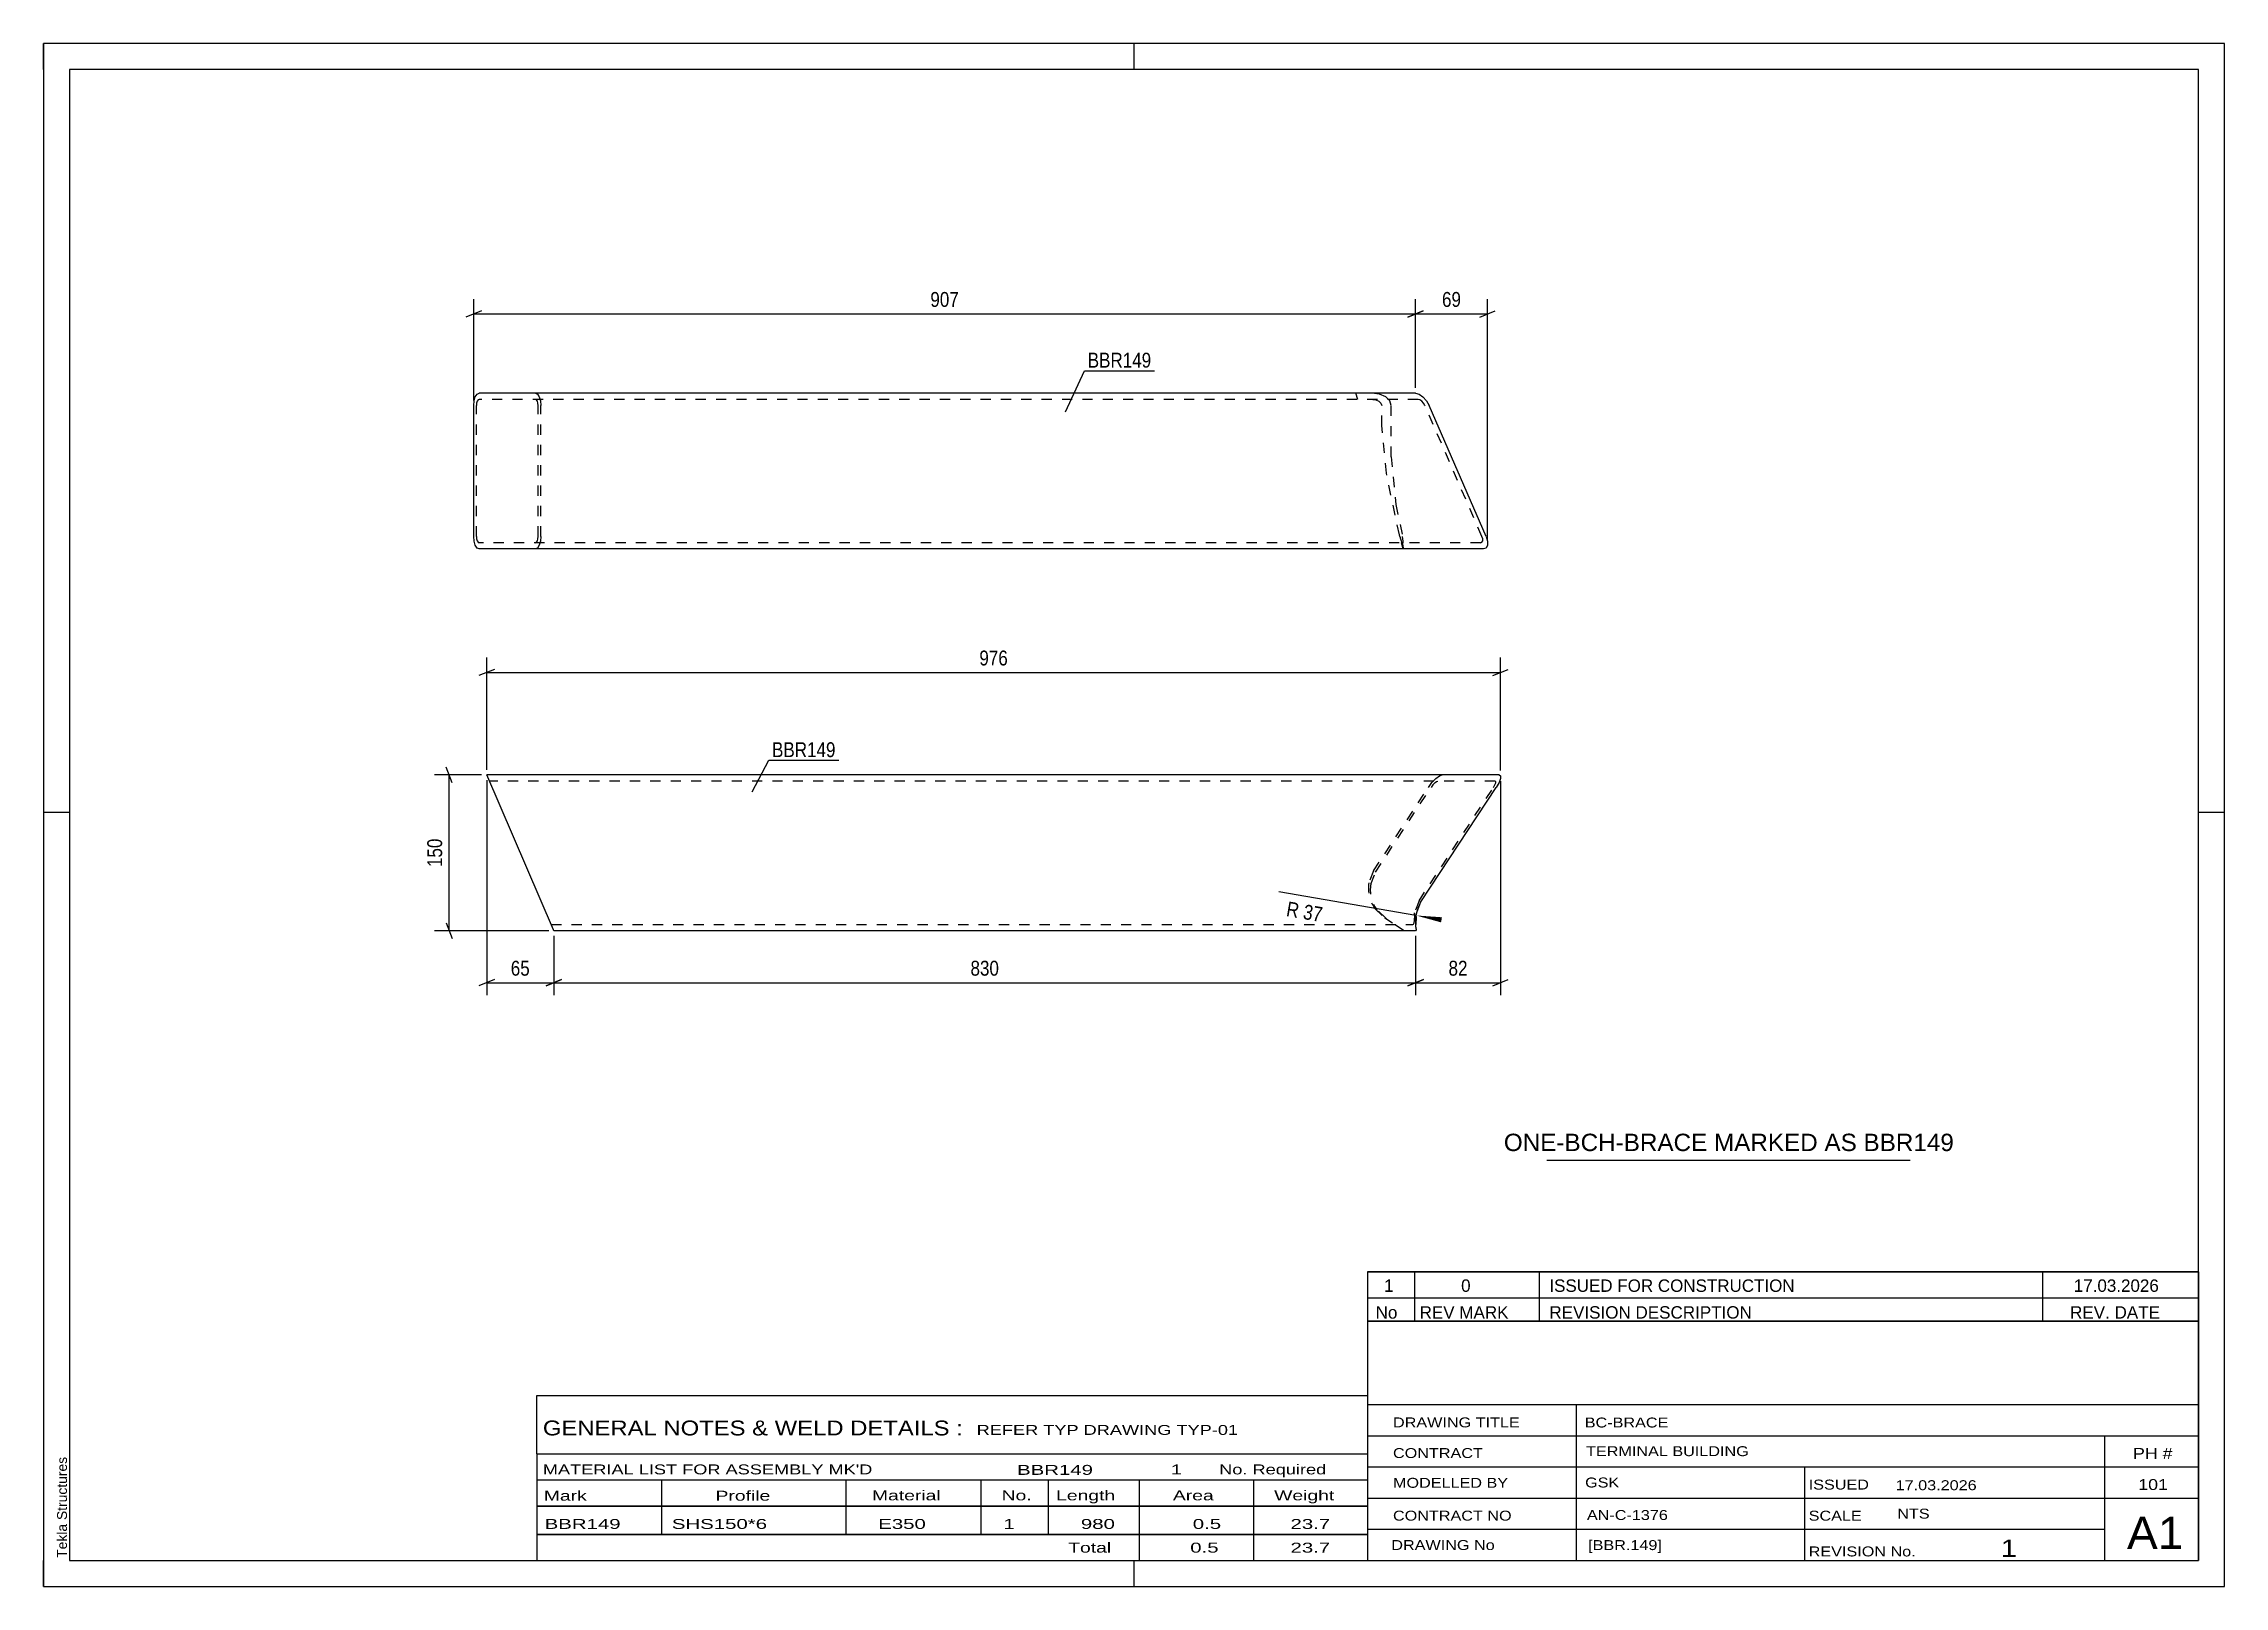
# Model space of a CAD drawing. Header units: millimetres. Extents: x 0 to 420, y 0 to 297.
import ezdxf

# ---------------------------------------------------------------- set-up
doc = ezdxf.new("R2010")
doc.units = ezdxf.units.MM
doc.linetypes.add('DXK_LINE_DOT2', pattern=[3.9198, 1.9599, -1.9599])
doc.styles.add('Arial', font='ARIAL.TTF', dxfattribs={"height": 0.2})
doc.styles.add('Arial Narrow', font='ARIALN.TTF', dxfattribs={"height": 0.2})

# ---------------------------------------------------------------- blocks, each defined once
blk = doc.blocks.new('Unknown-580742470-1161')
at = {"color": 5, "linetype": 'Continuous'}
for p, q in [((420, 297), (0, 297)), ((0, 297), (0, 0)), ((0, 292), (0, 297)), ((210, 292), (210, 297)), ((420, 0), (420, 297)), ((415, 292), (5, 292)), ((5, 292), (5, 5)), ((415, 5), (415, 292)), ((5, 149), (0, 149)), ((420, 149), (415, 149)), ((0, 0), (0, 5)), ((5, 5), (415, 5)), ((210, 0), (210, 5)), ((0, 0), (420, 0))]:
    blk.add_line(p, q, dxfattribs=at)
at = {"color": 174, "linetype": 'Continuous', "style": 'Arial'}
blk.add_text('Tekla Structures', height=1.9102, rotation=90, dxfattribs=at).set_placement((4.5, 5.5))
blk = doc.blocks.new('Part-580742470-1270 - 1252')
at = {"color": 2, "linetype": 'Continuous'}
for p, q in [((280.31, 156.22), (85.33, 156.22)), ((98.19, 126.4), (85.33, 156.22)), ((280.59, 155.52), (280.3, 154.74)), ((280.31, 156.22), (280.59, 156.04)), ((280.59, 156.04), (280.59, 155.52)), ((265.26, 131.76), (279.78, 153.82)), ((280.3, 154.74), (279.78, 153.82)), ((264.35, 129.42), (265.26, 131.76)), ((98.27, 126.22), (98.19, 126.4)), ((264.23, 126.22), (98.27, 126.22)), ((264.34, 126.4), (264.23, 126.22)), ((264.25, 127.01), (264.36, 127.7)), ((264.27, 126.92), (264.25, 127.01)), ((264.27, 126.92), (264.34, 126.4)), ((264.38, 128.62), (264.35, 129.42)), ((264.36, 127.7), (264.38, 128.62))]:
    blk.add_line(p, q, dxfattribs=at)
at = {"color": 7, "linetype": 'DXK_LINE_DOT2'}
for p, q in [((267.39, 154.74), (268.13, 155.52)), ((268.13, 155.52), (268.81, 156.04)), ((268.81, 156.04), (269.33, 156.22)), ((279.52, 155.02), (85.85, 155.02)), ((256.14, 137.76), (266.71, 153.82)), ((256.51, 137.52), (267.23, 153.82)), ((264.9, 132), (279.25, 153.82)), ((266.71, 153.82), (267.39, 154.74)), ((267.57, 154.28), (267.23, 153.82)), ((267.94, 154.67), (267.57, 154.28)), ((267.94, 154.67), (268.03, 154.74)), ((268.03, 154.74), (268.28, 154.93)), ((268.28, 154.93), (268.54, 155.02)), ((279.25, 153.82), (279.52, 154.28)), ((279.66, 154.93), (279.52, 155.02)), ((279.52, 154.28), (279.66, 154.67)), ((279.66, 154.67), (279.66, 154.93)), ((256.14, 137.76), (255.23, 135.43)), ((255.59, 135.19), (256.51, 137.52)), ((256.4, 130.51), (258.32, 128.62)), ((258.48, 128.62), (256.77, 130.27)), ((264.9, 132), (263.99, 129.66)), ((97.75, 127.42), (97.71, 127.51)), ((97.75, 127.42), (263.71, 127.42)), ((258.69, 128.42), (258.32, 128.62)), ((259.78, 127.7), (258.32, 128.62)), ((258.48, 128.62), (258.69, 128.42)), ((262.03, 126.22), (258.69, 128.42)), ((263.71, 127.42), (263.84, 127.51)), ((263.84, 127.51), (263.95, 127.77)), ((263.95, 127.77), (264.01, 128.16)), ((263.99, 129.66), (264.02, 128.62)), ((264.01, 128.16), (264.02, 128.62))]:
    blk.add_line(p, q, dxfattribs=at)
for centre in [(261.77, 134.39), (262.13, 134.15)]:
    blk.add_arc(centre, 6.62, 170.9838, 215.9056, dxfattribs=at)
blk = doc.blocks.new('Part-580742470-1308 - 1306')
at = {"color": 2, "linetype": 'Continuous'}
for p, q in [((82.83, 227.32), (82.91, 228.24)), ((82.83, 202.12), (82.83, 227.32)), ((82.91, 228.24), (83.13, 229.01)), ((83.13, 229.01), (83.47, 229.53)), ((83.47, 229.53), (83.87, 229.72)), ((264.21, 229.72), (83.87, 229.72)), ((264.21, 229.72), (264.89, 229.53)), ((264.89, 229.53), (265.63, 229.01)), ((265.63, 229.01), (266.31, 228.24)), ((266.31, 228.24), (266.83, 227.32)), ((277.81, 202.12), (266.83, 227.32)), ((82.91, 201.2), (82.83, 202.12)), ((277.81, 202.12), (278.09, 201.2)), ((83.13, 200.42), (82.91, 201.2)), ((83.47, 199.9), (83.13, 200.42)), ((83.87, 199.72), (83.47, 199.9)), ((277.28, 199.72), (83.87, 199.72)), ((277.8, 199.9), (277.28, 199.72)), ((278.09, 200.42), (277.8, 199.9)), ((278.09, 201.2), (278.09, 200.42))]:
    blk.add_line(p, q, dxfattribs=at)
at = {"color": 7, "linetype": 'DXK_LINE_DOT2'}
for p, q in [((83.39, 227.78), (83.35, 227.32)), ((83.35, 202.12), (83.35, 227.32)), ((83.5, 228.17), (83.39, 227.78)), ((83.67, 228.43), (83.5, 228.17)), ((83.87, 228.52), (83.67, 228.43)), ((264.73, 228.52), (83.87, 228.52)), ((94.73, 229.72), (95.13, 229.53)), ((94.93, 228.43), (94.73, 228.52)), ((95.05, 228.24), (94.93, 228.43)), ((95.1, 228.17), (95.05, 228.24)), ((95.21, 227.78), (95.1, 228.17)), ((95.13, 229.53), (95.47, 229.01)), ((95.25, 227.32), (95.21, 227.78)), ((95.25, 202.12), (95.25, 227.32)), ((95.47, 229.01), (95.69, 228.24)), ((95.69, 228.24), (95.77, 227.32)), ((95.77, 202.12), (95.77, 227.32)), ((253.1, 228.52), (252.73, 229.72)), ((257.29, 229.53), (255.82, 229.72)), ((255.98, 228.52), (256.19, 228.48)), ((256.19, 228.48), (256.59, 228.43)), ((256.59, 228.43), (257.18, 228.17)), ((257.18, 228.17), (257.57, 227.78)), ((258.47, 229.01), (257.29, 229.53)), ((257.57, 227.78), (257.71, 227.32)), ((257.71, 223.48), (257.71, 227.32)), ((259.26, 228.24), (258.47, 229.01)), ((259.54, 227.32), (259.26, 228.24)), ((259.54, 217.48), (259.54, 227.32)), ((265.07, 228.43), (264.73, 228.52)), ((265.44, 228.17), (265.07, 228.43)), ((265.78, 227.78), (265.44, 228.17)), ((266.04, 227.32), (265.78, 227.78)), ((277.02, 202.12), (266.04, 227.32)), ((258.6, 214.29), (257.71, 223.48)), ((261.12, 202.42), (258.6, 214.29)), ((259.54, 217.48), (260.42, 208.29)), ((260.42, 208.29), (261.74, 202.12)), ((83.35, 202.12), (83.39, 201.66)), ((83.39, 201.66), (83.5, 201.27)), ((95.1, 201.27), (95.21, 201.66)), ((95.21, 201.66), (95.25, 202.12)), ((95.77, 202.12), (95.69, 201.2)), ((261.21, 202.12), (261.12, 202.42)), ((261.21, 202.12), (261.35, 201.66)), ((261.35, 201.66), (261.45, 201.27)), ((261.85, 201.2), (261.74, 202.12)), ((277.16, 201.66), (277.02, 202.12)), ((277.16, 201.27), (277.16, 201.66)), ((83.5, 201.27), (83.67, 201.01)), ((83.67, 201.01), (83.87, 200.92)), ((276.76, 200.92), (83.87, 200.92)), ((94.73, 200.92), (94.93, 201.01)), ((95.13, 199.9), (94.73, 199.72)), ((94.93, 201.01), (95.1, 201.27)), ((95.47, 200.42), (95.13, 199.9)), ((95.69, 201.2), (95.47, 200.42)), ((261.45, 201.27), (261.52, 201.01)), ((261.85, 199.72), (261.49, 200.92)), ((261.52, 201.01), (261.53, 200.92)), ((261.78, 200.42), (261.75, 200.36)), ((261.75, 200.36), (261.86, 199.9)), ((261.78, 200.42), (261.85, 201.2)), ((261.88, 199.72), (261.86, 199.9)), ((276.76, 200.92), (277.02, 201.01)), ((277.02, 201.01), (277.16, 201.27))]:
    blk.add_line(p, q, dxfattribs=at)
blk = doc.blocks.new('StraightDimension-580742470-1628 - 1252')
at = {"color": 7, "linetype": 'Continuous'}
for p, q in [((84.33, 156.22), (75.25, 156.22)), ((78.7, 154.72), (77.5, 157.72)), ((78.1, 126.22), (78.1, 156.22)), ((97.27, 126.22), (75.25, 126.22)), ((77.5, 127.72), (78.7, 124.72))]:
    blk.add_line(p, q, dxfattribs=at)
at = {"color": 0}
blk.add_wipeout([(77.35, 144.56), (73.15, 144.56), (73.15, 137.88), (77.35, 137.88)], dxfattribs=at)
at = {"color": 3, "style": 'Arial Narrow'}
blk.add_text('150', height=2.863, rotation=90.0002, dxfattribs=at).set_placement((76.75, 138.48))
blk = doc.blocks.new('StraightDimension-580742470-1571 - 1252')
at = {"color": 7, "linetype": 'Continuous'}
for p, q in [((86.83, 176.54), (83.83, 175.34)), ((85.33, 157.22), (85.33, 178.79)), ((279.09, 175.34), (282.09, 176.54)), ((280.59, 157.04), (280.59, 178.79)), ((85.33, 175.94), (280.59, 175.94))]:
    blk.add_line(p, q, dxfattribs=at)
at = {"color": 0}
blk.add_wipeout([(186.3, 176.69), (186.3, 180.89), (179.62, 180.89), (179.62, 176.69)], dxfattribs=at)
at = {"color": 3, "style": 'Arial Narrow'}
blk.add_text('976', height=2.863, dxfattribs=at).set_placement((180.22, 177.29))
blk = doc.blocks.new('RadiusDimension-580742470-1645 - 1252')
at = {"linetype": 'Continuous'}
blk.add_hatch(color=7, dxfattribs=at).paths.add_polyline_path([(269.14, 127.83), (264.3, 129.16), (269.31, 128.81)])
at = {"color": 7, "linetype": 'Continuous'}
blk.add_line((264.3, 129.16), (237.92, 133.69), dxfattribs=at)
blk.add_arc((271.67, 127.9), 7.48, 148.9841, 191.5571, dxfattribs=at)
at = {"color": 0}
blk.add_wipeout([(246.52, 127.19), (247.23, 131.33), (239.21, 132.71), (238.5, 128.57)], dxfattribs=at)
at = {"color": 3, "style": 'Arial Narrow'}
blk.add_text('R 37', height=2.863, rotation=-9.7288, dxfattribs=at).set_placement((239.19, 129.06))
blk = doc.blocks.new('StraightDimension-580742470-1960 - 1252')
at = {"color": 7, "linetype": 'Continuous'}
for p, q in [((280.59, 155.04), (280.59, 113.82)), ((264.23, 125.22), (264.23, 113.82)), ((265.73, 116.82), (262.73, 115.62)), ((264.23, 116.22), (280.59, 116.22)), ((279.09, 115.62), (282.09, 116.82))]:
    blk.add_line(p, q, dxfattribs=at)
at = {"color": 0}
blk.add_wipeout([(274.84, 116.97), (274.84, 121.17), (269.98, 121.17), (269.98, 116.97)], dxfattribs=at)
at = {"color": 3, "style": 'Arial Narrow'}
blk.add_text('82', height=2.863, dxfattribs=at).set_placement((270.58, 117.57))
blk = doc.blocks.new('StraightDimension-580742470-1961 - 1252')
at = {"color": 7, "linetype": 'Continuous'}
for p, q in [((98.27, 125.22), (98.27, 113.82)), ((264.23, 125.22), (264.23, 113.82)), ((99.77, 116.82), (96.77, 115.62)), ((98.27, 116.22), (264.23, 116.22)), ((262.73, 115.62), (265.73, 116.82))]:
    blk.add_line(p, q, dxfattribs=at)
at = {"color": 0}
blk.add_wipeout([(184.59, 116.97), (184.59, 121.17), (177.91, 121.17), (177.91, 116.97)], dxfattribs=at)
at = {"color": 3, "style": 'Arial Narrow'}
blk.add_text('830', height=2.863, dxfattribs=at).set_placement((178.51, 117.57))
blk = doc.blocks.new('StraightDimension-580742470-1962 - 1252')
at = {"color": 7, "linetype": 'Continuous'}
for p, q in [((85.33, 155.22), (85.33, 113.82)), ((98.27, 125.22), (98.27, 113.82)), ((86.83, 116.82), (83.83, 115.62)), ((85.33, 116.22), (98.27, 116.22)), ((96.77, 115.62), (99.77, 116.82))]:
    blk.add_line(p, q, dxfattribs=at)
at = {"color": 0}
blk.add_wipeout([(94.22, 116.97), (94.22, 121.17), (89.37, 121.17), (89.37, 116.97)], dxfattribs=at)
at = {"color": 3, "style": 'Arial Narrow'}
blk.add_text('65', height=2.863, dxfattribs=at).set_placement((89.97, 117.57))
blk = doc.blocks.new('StraightDimension-580742470-1654 - 1306')
at = {"color": 7, "linetype": 'Continuous'}
for p, q in [((264.21, 230.72), (264.21, 247.82)), ((278.09, 201.42), (278.09, 247.82)), ((265.71, 245.57), (262.71, 244.37)), ((264.21, 244.97), (278.09, 244.97)), ((276.59, 244.37), (279.59, 245.57))]:
    blk.add_line(p, q, dxfattribs=at)
at = {"color": 0}
blk.add_wipeout([(273.58, 245.72), (273.58, 249.92), (268.72, 249.92), (268.72, 245.72)], dxfattribs=at)
at = {"color": 3, "style": 'Arial Narrow'}
blk.add_text('69', height=2.863, dxfattribs=at).set_placement((269.32, 246.32))
blk = doc.blocks.new('StraightDimension-580742470-1655 - 1306')
at = {"color": 7, "linetype": 'Continuous'}
for p, q in [((82.83, 228.32), (82.83, 247.82)), ((264.21, 230.72), (264.21, 247.82)), ((84.33, 245.57), (81.33, 244.37)), ((82.83, 244.97), (264.21, 244.97)), ((262.71, 244.37), (265.71, 245.57))]:
    blk.add_line(p, q, dxfattribs=at)
at = {"color": 0}
blk.add_wipeout([(176.86, 245.72), (176.86, 249.92), (170.18, 249.92), (170.18, 245.72)], dxfattribs=at)
at = {"color": 3, "style": 'Arial Narrow'}
blk.add_text('907', height=2.863, dxfattribs=at).set_placement((170.78, 246.32))
blk = doc.blocks.new('Unknown-580742470-2288')
at = {"color": 7, "linetype": 'Continuous'}
for p, q in [((255, 51.05), (255, 5)), ((255, 51.05), (415, 51.05)), ((415, 51), (415, 5)), ((255, 35), (415, 35)), ((295.14, 35), (295.14, 5)), ((255, 29), (415, 29)), ((397, 5.05), (397, 29.05)), ((255, 23), (415, 23)), ((339.14, 23), (339.14, 5)), ((255, 17), (415, 17)), ((255, 11), (397, 11)), ((255, 5), (415, 5))]:
    blk.add_line(p, q, dxfattribs=at)
at = {"color": 7, "style": 'Arial Narrow'}
for s, height, width, p in [('DRAWING TITLE', 1.9089, 1.425378, (259.88, 30.61)), ('BC-BRACE', 1.909, 1.425378, (296.81, 30.59)), ('CONTRACT', 1.909, 1.425378, (259.88, 24.71)), ('TERMINAL BUILDING', 1.9089, 1.425378, (297.06, 25.07)), ('MODELLED BY', 1.9089, 1.425378, (259.88, 18.98)), ('GSK', 1.909, 1.425378, (296.88, 19.04)), ('ISSUED', 1.909, 1.425378, (339.94, 18.64)), ('17.03.2026', 1.909, 1.425378, (356.69, 18.52)), ('CONTRACT NO', 1.9089, 1.425378, (259.88, 12.66)), ('AN-C-1376', 1.909, 1.425378, (297.23, 12.78)), ('SCALE', 1.909, 1.425378, (339.94, 12.65)), ('A1', 6.204, 1.25, (401.24, 7.2)), ('DRAWING No', 1.909, 1.425378, (259.56, 7)), ('[BBR.149]', 1.909, 1.425378, (297.46, 6.99)), ('1', 3.34, 1.5, (376.91, 5.68)), ('REVISION No.', 1.9089, 1.425378, (339.94, 5.77))]:
    blk.add_text(s, height=height, dxfattribs=dict(at, width=width)).set_placement(p)
at = {"color": 7, "linetype": 'Continuous', "style": 'Arial Narrow'}
for s, height, width, p in [('PH #', 2.1, 1.42538, (402.4, 24.55)), ('101', 2.1, 1.42538, (403.41, 18.55)), ('NTS', 1.909, 1.425378, (357, 13.05))]:
    blk.add_text(s, height=height, dxfattribs=dict(at, width=width)).set_placement(p)
blk = doc.blocks.new('Unknown-580742470-2289')
at = {"color": 7, "linetype": 'Continuous'}
for p, q in [((255, 60.55), (415, 60.55)), ((415, 60.55), (255, 60.55)), ((255, 60.55), (255, 55.55)), ((264, 60.55), (264, 55.55)), ((288, 60.55), (288, 55.55)), ((385, 60.55), (385, 55.55)), ((415, 60.55), (415, 55.55)), ((255, 55.55), (415, 55.55)), ((255, 55.55), (255, 51.05)), ((255, 55.55), (415, 55.55)), ((264, 55.55), (264, 51.05)), ((288, 55.55), (288, 51.05)), ((385, 55.55), (385, 51.05)), ((415, 55.55), (415, 51.05)), ((415, 51.05), (255, 51.05))]:
    blk.add_line(p, q, dxfattribs=at)
at = {"color": 7, "linetype": 'Continuous', "style": 'Arial Narrow'}
for s, height, width, p in [('1', 2.39, 1.196471, (258.16, 56.7)), ('0', 2.39, 1.196471, (273, 56.7)), ('ISSUED FOR CONSTRUCTION', 2.3861, 1.196471, (290, 56.7)), ('17.03.2026', 2.386, 1.196471, (391, 56.7)), ('No', 2.386, 1.2, (256.54, 51.55)), ('REV MARK', 2.386, 1.2, (265, 51.55)), ('REVISION DESCRIPTION', 2.3861, 1.2, (290, 51.55)), ('REV. DATE', 2.386, 1.2, (390.28, 51.55))]:
    blk.add_text(s, height=height, dxfattribs=dict(at, width=width)).set_placement(p)
blk = doc.blocks.new('Unknown-580742470-2290')
at = {"color": 7, "linetype": 'Continuous'}
for p, q in [((95, 36.75), (255, 36.75)), ((95, 25.5), (95, 36.75)), ((255, 36.75), (255, 25.5)), ((95, 25.5), (255, 25.5)), ((95, 25.5), (95, 20.5)), ((255, 25.5), (255, 20.5)), ((95, 20.5), (255, 20.5)), ((95, 20.5), (95, 15.5)), ((119, 20.5), (119, 15.5)), ((154.5, 20.5), (154.5, 15.5)), ((180.5, 20.5), (180.5, 15.5)), ((193.5, 20.5), (193.5, 15.5)), ((211, 20.5), (211, 15.5)), ((233, 20.5), (233, 15.5)), ((255, 20.5), (255, 15.5)), ((95, 15.5), (255, 15.5)), ((95, 15.45), (95, 10.05)), ((95, 15.45), (255, 15.45)), ((119, 15.5), (119, 10)), ((154.5, 15.5), (154.5, 10)), ((180.5, 15.5), (180.5, 10)), ((193.5, 15.5), (193.5, 10)), ((211, 15.5), (211, 10)), ((233, 15.5), (233, 10)), ((255, 15.45), (255, 10.05)), ((95, 10.05), (255, 10.05)), ((95, 10), (255, 10)), ((95, 10), (95, 5)), ((211, 10), (211, 5)), ((233, 10), (233, 5)), ((255, 10), (255, 5)), ((95, 5), (255, 5))]:
    blk.add_line(p, q, dxfattribs=at)
at = {"color": 7, "style": 'Arial Narrow'}
for s, height, width, p in [('GENERAL NOTES & WELD DETAILS :', 2.8633, 1.4, (96.15, 29.06)), ('REFER TYP DRAWING TYP-01', 1.9089, 1.6, (179.7, 29.16)), ("MATERIAL LIST FOR ASSEMBLY MK'D", 1.9089, 1.6, (96.15, 21.56)), ('BBR149', 1.909, 1.794707, (187.48, 21.47)), ('1', 1.91, 1.794707, (217.08, 21.56)), ('No. Required', 1.9089, 1.6, (226.41, 21.56)), ('Mark', 1.909, 1.7, (96.34, 16.5)), ('Profile', 1.909, 1.7, (129.41, 16.5)), ('Material', 1.909, 1.7, (159.54, 16.56)), ('No.', 1.909, 1.7, (184.5, 16.56)), ('Length', 1.909, 1.7, (195, 16.56)), ('Area', 1.909, 1.7, (217.5, 16.56)), ('Weight', 1.909, 1.7, (237, 16.56))]:
    blk.add_text(s, height=height, dxfattribs=dict(at, width=width)).set_placement(p)
at = {"color": 7, "linetype": 'Continuous', "style": 'Arial Narrow'}
for s, height, width, p in [('BBR149', 1.909, 1.794707, (96.5, 11.06)), ('SHS150*6', 1.909, 1.794707, (121, 11.06)), ('E350', 1.909, 1.794707, (160.74, 11.06)), ('1', 1.91, 1.794707, (184.86, 11.06)), ('980', 1.909, 1.794707, (199.77, 11.06)), ('0.5', 1.909, 1.794707, (221.32, 11.06)), ('23.7', 1.909, 1.794707, (240.14, 11.06)), ('Total', 1.909, 1.7, (197.33, 6.5)), ('0.5', 1.909, 1.794707, (220.83, 6.5)), ('23.7', 1.909, 1.794707, (240.14, 6.5))]:
    blk.add_text(s, height=height, dxfattribs=dict(at, width=width)).set_placement(p)
blk = doc.blocks.new('Unknown-580742470-2291')
at = {"color": 7, "linetype": 'Continuous'}
blk.add_line((289.5, 82.05), (359.5, 82.05), dxfattribs=at)
at = {"color": 7, "style": 'Arial'}
blk.add_text('ONE-BCH-BRACE MARKED AS BBR149', height=3.3428, dxfattribs=at).set_placement((281.23, 83.8))
blk = doc.blocks.new('Mark-580742470-1265 - 1252')
at = {"color": 0}
blk.add_wipeout([(152.53, 159.64), (152.53, 162.64), (140.29, 162.64), (140.29, 159.64)], dxfattribs=at)
blk.add_wipeout([(152.53, 159.64), (152.53, 162.64), (140.29, 162.64), (140.29, 159.64)], dxfattribs=at)
at = {"color": 30, "linetype": 'Continuous'}
for p, q in [((136.43, 152.94), (139.69, 159.04)), ((139.69, 159.04), (153.13, 159.04))]:
    blk.add_line(p, q, dxfattribs=at)
at = {"color": 3, "style": 'Arial Narrow'}
blk.add_text('BBR149', height=2.863, dxfattribs=at).set_placement((140.29, 159.64))
blk = doc.blocks.new('Mark-580742470-1646 - 1306')
at = {"color": 0}
blk.add_wipeout([(213.33, 234.63), (213.33, 237.63), (201.09, 237.63), (201.09, 234.63)], dxfattribs=at)
blk.add_wipeout([(213.33, 234.63), (213.33, 237.63), (201.09, 237.63), (201.09, 234.63)], dxfattribs=at)
at = {"color": 30, "linetype": 'Continuous'}
for p, q in [((196.78, 226.11), (200.49, 234.03)), ((200.49, 234.03), (213.93, 234.03))]:
    blk.add_line(p, q, dxfattribs=at)
at = {"color": 3, "style": 'Arial Narrow'}
blk.add_text('BBR149', height=2.863, dxfattribs=at).set_placement((201.09, 234.63))

msp = doc.modelspace()

# ---------------------------------------------------------------- block references
for name in ['Unknown-580742470-1161', 'Part-580742470-1308 - 1306', 'Part-580742470-1270 - 1252', 'Unknown-580742470-2291', 'Unknown-580742470-2289', 'Unknown-580742470-2288', 'Unknown-580742470-2290']:
    msp.add_blockref(name, (0, 0))

# ---------------------------------------------------------------- next in the draw order: block references
for name in ['StraightDimension-580742470-1654 - 1306', 'StraightDimension-580742470-1628 - 1252', 'RadiusDimension-580742470-1645 - 1252']:
    msp.add_blockref(name, (0, 0))

# ---------------------------------------------------------------- next in the draw order: block references
for name in ['StraightDimension-580742470-1655 - 1306', 'StraightDimension-580742470-1571 - 1252']:
    msp.add_blockref(name, (0, 0))

# ---------------------------------------------------------------- next in the draw order: block references
for name in ['Mark-580742470-1646 - 1306', 'Mark-580742470-1265 - 1252', 'StraightDimension-580742470-1960 - 1252']:
    msp.add_blockref(name, (0, 0))

# ---------------------------------------------------------------- next in the draw order: block references
msp.add_blockref('StraightDimension-580742470-1961 - 1252', (0, 0))

# ---------------------------------------------------------------- next in the draw order: block references
msp.add_blockref('StraightDimension-580742470-1962 - 1252', (0, 0))

doc.saveas('drawing.dxf')
